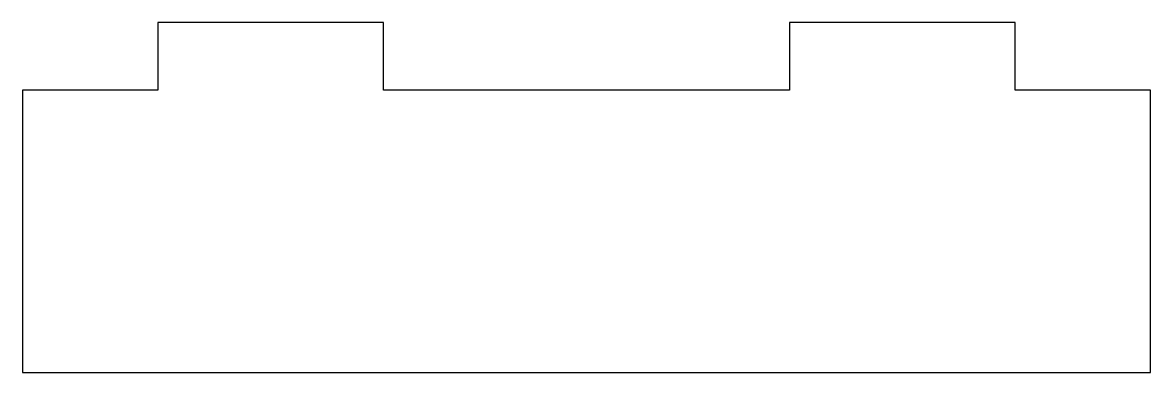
# Model space of a CAD drawing. Header units: millimetres. Extents: x 3257.4 to 3307.4, y 1515.3 to 1530.8.
import ezdxf

# ---------------------------------------------------------------- set-up
doc = ezdxf.new("R2010")
doc.units = ezdxf.units.MM

msp = doc.modelspace()

# ---------------------------------------------------------------- linework, layer by layer
at = {"color": 0, "extrusion": (0, -6.12323e-17, -1)}
for p, q in [((3263.399, 1530.794, -152.62), (3263.399, 1527.794, -152.62)), ((3273.399, 1530.794, -152.62), (3263.399, 1530.794, -152.62)), ((3273.399, 1527.794, -152.62), (3273.399, 1530.794, -152.62)), ((3291.399, 1530.794, -152.62), (3291.399, 1527.794, -152.62)), ((3301.399, 1530.794, -152.62), (3291.399, 1530.794, -152.62)), ((3301.399, 1527.794, -152.62), (3301.399, 1530.794, -152.62)), ((3257.399, 1527.794, -152.62), (3257.399, 1515.294, -152.62)), ((3263.399, 1527.794, -152.62), (3257.399, 1527.794, -152.62)), ((3291.399, 1527.794, -152.62), (3273.399, 1527.794, -152.62)), ((3307.399, 1527.794, -152.62), (3301.399, 1527.794, -152.62)), ((3307.399, 1515.294, -152.62), (3307.399, 1527.794, -152.62)), ((3257.399, 1515.294, -152.62), (3307.399, 1515.294, -152.62))]:
    msp.add_line(p, q, dxfattribs=at)

doc.saveas('drawing.dxf')
